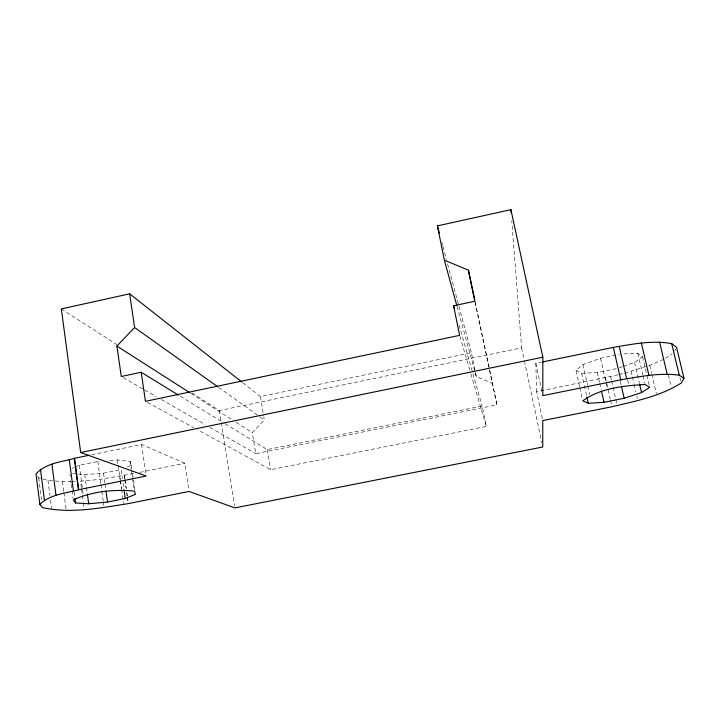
<?xml version="1.0" encoding="UTF-8"?>
<svg xmlns="http://www.w3.org/2000/svg" width="720" height="720" viewBox="0 0 720 720"><rect width="100%" height="100%" fill="white"/><g stroke="black" fill="none" stroke-linecap="round" stroke-linejoin="round"><path stroke-width="0.54" stroke-dasharray="3.6 2.7" d="M618.192 374.778L536.598 391.779L542.538 419.535M674.829 350.847L675.702 349.083M489.735 370.278L496.962 404.829L255.753 453.708L252.297 432.666L264.321 419.994L263.79 416.808M579.591 386.64L575.964 370.278L582.993 364.563L600.516 358.254L619.578 354.339M623.421 366.345L634.554 362.457L642.564 356.67L637.83 353.331L621.702 353.907M665.433 358.272L672.255 353.736M72.297 468.369L74.286 467.442M75.285 466.983L79.272 465.129L99.999 461.169M624.663 373.131L649.746 365.355L662.598 359.712M127.269 466.893L131.337 465.111L130.095 461.412L117.387 459.918L107.604 460.62M619.371 367.758L622.404 366.696M619.263 374.499L623.583 373.41M81.36 487.719L80.478 481.167L100.206 479.385L134.316 473.49M242.748 382.725L260.415 396.612L471.393 352.719L476.226 376.398L492.543 383.481M192.105 393.021L219.393 410.562L521.622 347.841L511.776 220.806M91.62 454.77L141.561 444.492L184.797 463.239L188.919 490.356M536.598 391.779L535.851 363.339L541.314 362.214M78.183 473.994L84.762 474.615L103.545 473.157L121.167 469.566L122.427 478.458M575.964 370.278L581.607 373.257L597.339 372.537L617.346 368.46M139.806 472.374L184.797 463.239M225.243 423.81L267.282 449.577L482.139 405.999L486.306 426.42L270.63 469.737L197.694 429.867M37.638 476.289L38.727 477.828L47.979 480.411L62.46 481.536L70.938 481.356M72 481.338L75.177 481.275M72.702 473.472L77.085 473.886M147.429 402.399L193.752 427.716M123.228 377.622L143.694 389.376M144.666 389.934L156.357 396.648M161.235 399.438L205.083 424.62M209.952 427.41L255.753 453.708M180.351 396.279L224.289 423.225M190.755 393.3L231.471 419.346M236.205 422.37L252.297 432.666M61.308 308.925L116.82 344.619M218.646 387.432L258.84 416.088M259.749 416.736L264.321 419.994M459.927 336.438L470.61 372.861M470.916 373.932L486.306 426.42M459.135 325.161L472.626 372.591M472.932 373.662L482.139 405.999M457.047 306.45L476.226 376.398M441.765 242.154L442.638 245.403M442.926 246.483L446.409 259.497M447.57 263.835L458.613 305.019M458.901 306.108L471.393 352.719M679.932 377.595L680.706 380.862M668.376 374.85L671.157 386.595M649.746 365.355L651.537 372.987M651.789 374.076L656.388 393.696M642.564 356.67L646.65 374.184M646.902 375.282L649.206 385.137M637.83 353.331L642.834 374.832M643.086 375.903L644.841 383.427M634.554 362.457L639.297 382.914M631.143 371.484L632.142 375.804M632.385 376.884L633.888 383.355M634.131 384.426L635.877 391.977M636.876 396.288L637.371 398.448M627.687 379.953L628.686 384.291M620.262 381.231L621.243 385.497M610.632 376.695L611.361 379.917M611.604 380.988L616.968 404.577M605.457 377.658L610.272 399.231M610.56 400.185L611.487 404.595M600.516 358.254L607.14 387.513M597.339 372.537L599.49 382.104M599.733 383.175L601.164 389.547M582.993 364.563L587.538 384.921M587.772 385.992L589.68 394.56M581.607 373.257L586.62 395.793M579.834 387.729L582.246 398.637M535.851 363.339L541.872 391.338M475.065 302.337L489.276 368.847M489.51 369.936L496.962 404.829M521.622 347.841L524.169 359.829M524.403 360.918L541.818 442.638M475.2 302.067L489.501 369.18M260.415 396.612L263.61 415.737M267.282 449.577L270.63 469.737M219.393 410.562L221.157 421.623M221.328 422.73L234.558 505.683M141.561 444.492L145.827 473.85M131.337 465.111L131.805 468.36M132.579 473.769L134.901 490.005M130.095 461.412L131.193 469.116M131.355 470.214L132.3 476.82M132.453 477.918L134.19 490.023M124.443 475.497L124.902 478.737M125.055 479.817L126.279 488.466M126.891 492.786L127.35 496.026M127.503 497.106L128.268 502.515M124.209 475.416L124.668 478.656M124.821 479.745L126.054 488.394M126.666 492.714L127.125 495.963M127.278 497.043L128.043 502.443M123.057 482.913L123.84 488.466M119.781 476.397L120.24 479.637M120.393 480.717L121.455 488.286M121.608 489.366L123.588 503.415M117.387 459.918L117.999 464.229M118.143 465.309L120.123 479.322M120.276 480.402L121.491 489.033M103.545 473.157L104.931 483.156M105.084 484.263L105.849 489.816M97.821 461.322L100.809 483.723M100.971 484.182L101.871 490.716M101.853 491.31L103.194 501.066M103.338 502.146L103.788 505.404M84.762 474.615L86.364 486.486M86.508 487.566L87.237 492.957M79.272 465.129L83.214 494.478M81.504 488.817L82.242 494.28M82.386 495.378L83.268 501.93M83.412 503.028L84.15 508.491M74.079 492.003L74.808 497.484M69.894 474.219L70.191 476.451M70.785 480.906L71.073 483.138M71.226 484.254L73.143 498.744M62.46 481.536L63.765 491.499M63.909 492.615L66.087 509.229M47.979 480.411L49.941 495.594M50.499 499.932L51.615 508.608M38.727 477.828L41.544 499.914"/><path stroke-width="1.08" d="M456.759 305.379L444.366 260.181L437.409 225.891L510.912 209.664L542.835 357.201L542.799 395.649L620.793 379.836C639.468 376.641 659.817 372.474 679.266 375.21L684 378.324L681.228 383.031C660.438 396.243 635.526 401.211 611.973 406.737L542.772 420.597L542.745 447.003L234.909 507.897L189.09 491.445L128.421 503.595C100.296 508.005 70.83 513.828 42.525 507.645L39.852 504.351L36 473.994C45.486 463.257 61.353 461.898 74.538 458.442L75.258 463.851M542.403 361.989L613.368 347.391C631.935 344.223 652.428 340.029 671.724 343.647L676.566 347.319L684 378.324M178.443 395.109L141.183 372.267L121.275 376.506L116.901 346.059L134.604 327.519L129.645 293.832L61.308 308.925L80.685 452.52L146.142 476.019L78.444 489.744L74.25 458.343L89.442 455.211M39.852 504.351C50.022 494.451 65.52 493.227 78.732 489.825L75.546 466.02M641.538 392.598L649.719 387.324L645.093 384.507C623.808 385.695 600.453 388.098 582.732 400.815L588.294 403.299L604.035 402.309L624.159 398.268L641.538 392.598L639.549 383.985M125.253 498.474L135.522 494.334L134.343 491.121C113.832 489.159 92.196 491.355 73.296 499.86L75.537 502.965L88.695 503.757L107.541 502.038L125.253 498.474L123.993 489.582M141.183 372.267L145.458 401.319L459.612 335.367L453.609 305.766L474.831 301.248L468.405 270.162L444.366 260.181M80.685 452.52L542.835 357.201M116.901 346.059L189.81 392.697M134.604 327.519L217.728 386.775M129.645 293.832L241.866 382.032M453.609 305.766L454.527 308.997M437.409 225.891L439.443 233.478M671.724 343.647L679.266 375.21M659.592 342.108L667.179 374.139M641.367 342.99L648.927 375.327M619.2 346.239L626.661 378.702M613.368 347.391L620.739 379.998M621.486 386.559L624.159 398.268M601.641 391.68L604.035 402.309M586.863 396.864L588.294 403.299M468.405 270.162L474.732 299.862M106.002 490.923L107.541 502.038M87.39 494.037L88.695 503.757M74.952 498.582L75.537 502.965M69.237 459.423L73.413 490.806M51.939 464.22L55.989 495.414M40.464 469.278L44.406 500.121M510.912 209.664L511.173 213.012"/></g></svg>
